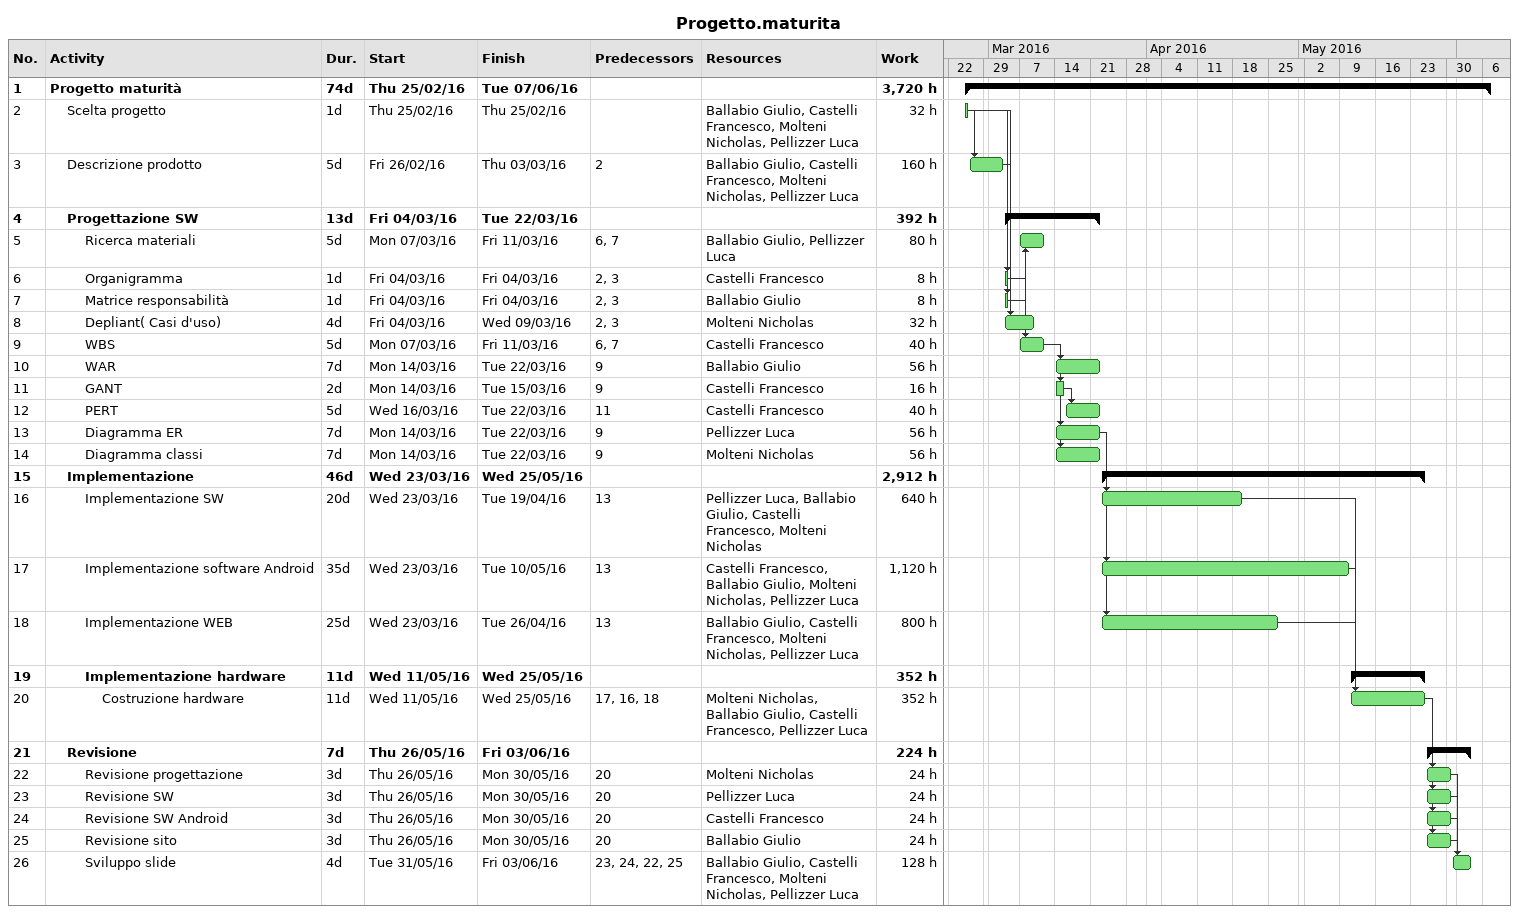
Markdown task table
Progetto.maturita

| ID | Level | Task | Duration | Start | Finish | Predecessors | Resources | Work (h) |
|---|---|---|---|---|---|---|---|---|
| 1 | 1 | **Progetto maturità** | 74d | 2016-02-25 | 2016-06-07 |  |  | 3720 |
| 2 | 2 | Scelta progetto | 1d | 2016-02-25 | 2016-02-25 |  | Ballabio Giulio, Castelli Francesco, Molteni Nicholas, Pellizzer Luca | 32 |
| 3 | 2 | Descrizione prodotto | 5d | 2016-02-26 | 2016-03-03 | 2 | Ballabio Giulio, Castelli Francesco, Molteni Nicholas, Pellizzer Luca | 160 |
| 4 | 2 | **Progettazione SW** | 13d | 2016-03-04 | 2016-03-22 |  |  | 392 |
| 5 | 3 | Ricerca materiali | 5d | 2016-03-07 | 2016-03-11 | 6, 7 | Ballabio Giulio, Pellizzer Luca | 80 |
| 6 | 3 | Organigramma | 1d | 2016-03-04 | 2016-03-04 | 2, 3 | Castelli Francesco | 8 |
| 7 | 3 | Matrice responsabilità | 1d | 2016-03-04 | 2016-03-04 | 2, 3 | Ballabio Giulio | 8 |
| 8 | 3 | Depliant( Casi d'uso) | 4d | 2016-03-04 | 2016-03-09 | 2, 3 | Molteni Nicholas | 32 |
| 9 | 3 | WBS | 5d | 2016-03-07 | 2016-03-11 | 6, 7 | Castelli Francesco | 40 |
| 10 | 3 | WAR | 7d | 2016-03-14 | 2016-03-22 | 9 | Ballabio Giulio | 56 |
| 11 | 3 | GANT | 2d | 2016-03-14 | 2016-03-15 | 9 | Castelli Francesco | 16 |
| 12 | 3 | PERT | 5d | 2016-03-16 | 2016-03-22 | 11 | Castelli Francesco | 40 |
| 13 | 3 | Diagramma ER | 7d | 2016-03-14 | 2016-03-22 | 9 | Pellizzer Luca | 56 |
| 14 | 3 | Diagramma classi | 7d | 2016-03-14 | 2016-03-22 | 9 | Molteni Nicholas | 56 |
| 15 | 2 | **Implementazione** | 46d | 2016-03-23 | 2016-05-25 |  |  | 2912 |
| 16 | 3 | Implementazione SW | 20d | 2016-03-23 | 2016-04-19 | 13 | Pellizzer Luca, Ballabio Giulio, Castelli Francesco, Molteni Nicholas | 640 |
| 17 | 3 | Implementazione software Android | 35d | 2016-03-23 | 2016-05-10 | 13 | Castelli Francesco, Ballabio Giulio, Molteni Nicholas, Pellizzer Luca | 1120 |
| 18 | 3 | Implementazione WEB | 25d | 2016-03-23 | 2016-04-26 | 13 | Ballabio Giulio, Castelli Francesco, Molteni Nicholas, Pellizzer Luca | 800 |
| 19 | 3 | **Implementazione hardware** | 11d | 2016-05-11 | 2016-05-25 |  |  | 352 |
| 20 | 4 | Costruzione hardware | 11d | 2016-05-11 | 2016-05-25 | 17, 16, 18 | Molteni Nicholas, Ballabio Giulio, Castelli Francesco, Pellizzer Luca | 352 |
| 21 | 2 | **Revisione** | 7d | 2016-05-26 | 2016-06-03 |  |  | 224 |
| 22 | 3 | Revisione progettazione | 3d | 2016-05-26 | 2016-05-30 | 20 | Molteni Nicholas | 24 |
| 23 | 3 | Revisione SW | 3d | 2016-05-26 | 2016-05-30 | 20 | Pellizzer Luca | 24 |
| 24 | 3 | Revisione SW Android | 3d | 2016-05-26 | 2016-05-30 | 20 | Castelli Francesco | 24 |
| 25 | 3 | Revisione sito | 3d | 2016-05-26 | 2016-05-30 | 20 | Ballabio Giulio | 24 |
| 26 | 3 | Sviluppo slide | 4d | 2016-05-31 | 2016-06-03 | 23, 24, 22, 25 | Ballabio Giulio, Castelli Francesco, Molteni Nicholas, Pellizzer Luca | 128 |
